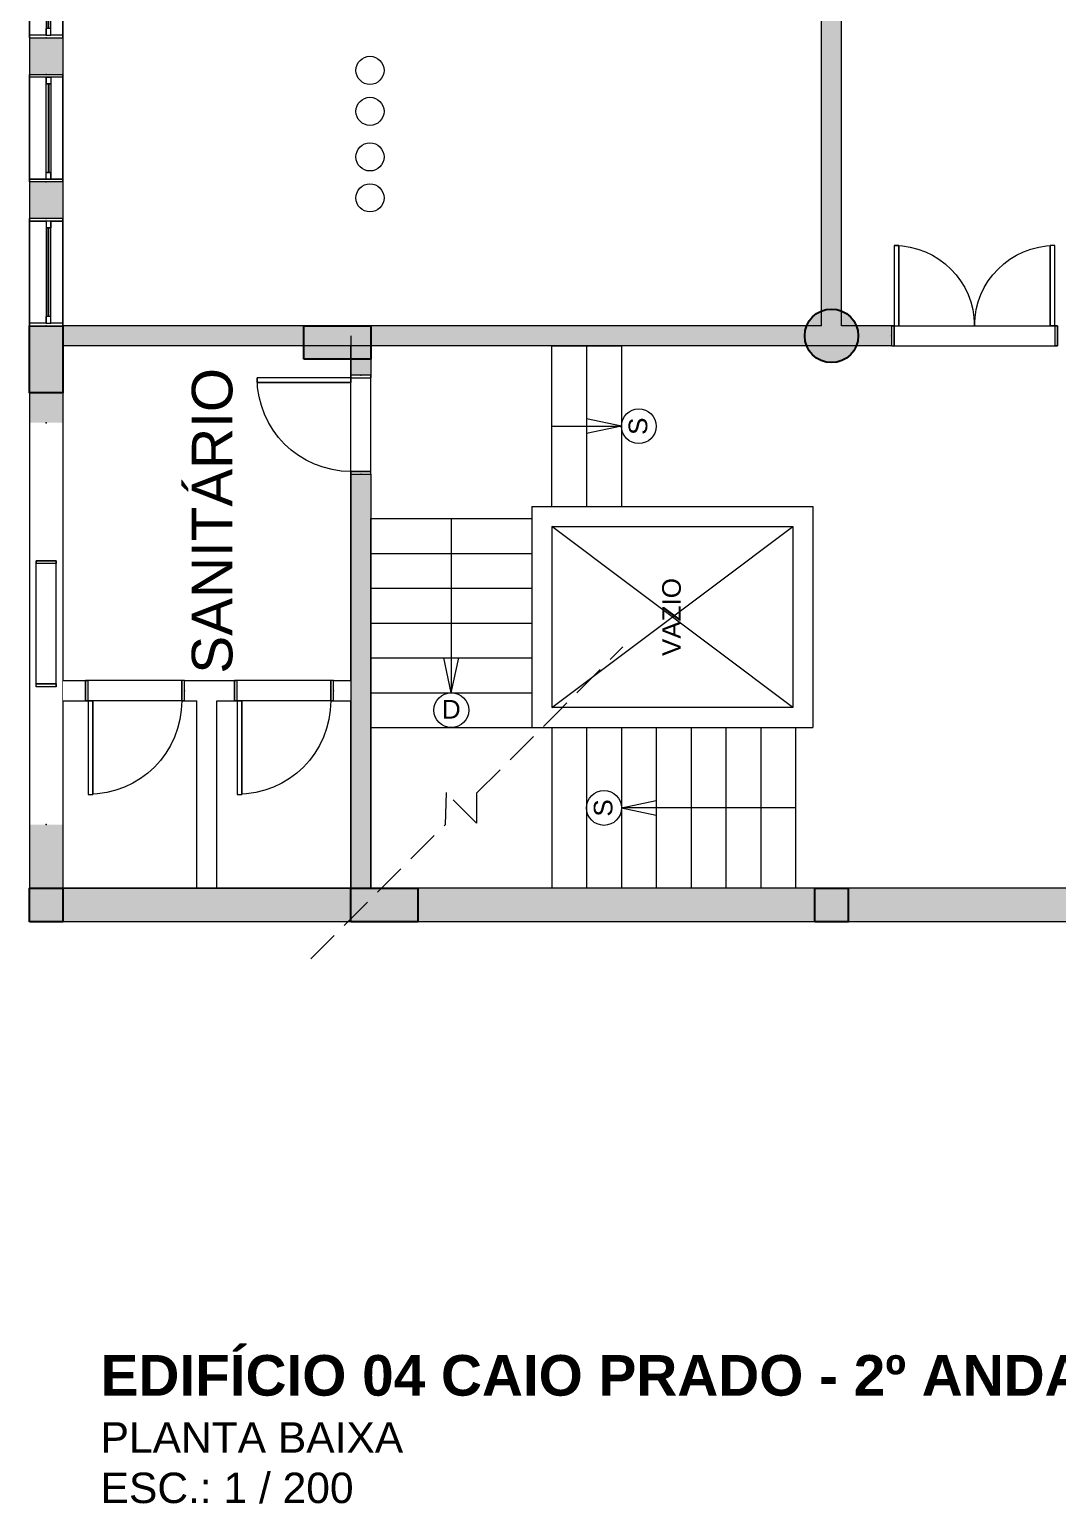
# Model space of a CAD drawing. Header units: metres. Extents: x 512 to 829, y -209 to 245.
# Drawn here: x 763.84 to 771.52, y -110.24 to -99.24 of the extents above; entities that cross this region are included whole.
import ezdxf

# ---------------------------------------------------------------- set-up
doc = ezdxf.new("R2010")
doc.units = ezdxf.units.M
doc.header["$LTSCALE"] = 0.508
doc.set_wipeout_variables(frame=1)
doc.header["$PDSIZE"] = -2
doc.linetypes.add('STYLE_02', pattern=[0.694425, 0.48607, -0.208355])
for name, color, linetype, lineweight in [('CONTORNO', 7, 'Continuous', 15), ('COVID-ADESIVO MESA A', 20, 'Continuous', 5), ('None', 7, 'Continuous', 5), ('NãoImprimir', 7, 'Continuous', 5), ('Peitoris', 2, 'Continuous', 5), ('Telhado-Princ', 7, 'Continuous', 5)]:
    doc.layers.add(name, color=color, linetype=linetype, lineweight=lineweight)
doc.styles.add('Arial', font='arial.ttf')
doc.styles.add('Arial (bold)', font='arialbd.ttf')

# ---------------------------------------------------------------- blocks, each defined once
blk = doc.blocks.new('Grupo-814')
at = {"layer": 'CONTORNO', "color": 7, "linetype": 'Continuous', "lineweight": 9}
for p, q in [((-0.45, -0.075), (-0.45, -0.075)), ((0.45, -0.075), (0.45, -0.075))]:
    blk.add_line(p, q, dxfattribs=at)
blk = doc.blocks.new('Grupo-817')
at = {"layer": 'CONTORNO', "color": 7, "linetype": 'Continuous', "lineweight": 9}
for p, q in [((0.47, 0.075), (-0.47, 0.075)), ((0.47, -0.075), (-0.47, -0.075))]:
    blk.add_line(p, q, dxfattribs=at)
blk = doc.blocks.new('Grupo-819')
at = {"layer": 'CONTORNO', "color": 7, "linetype": 'Continuous', "lineweight": 5}
for points in [[(-0.47, 0.075), (-0.45, 0.075), (-0.45, -0.075), (-0.47, -0.075)], [(0.45, 0.075), (0.47, 0.075), (0.47, -0.075), (0.45, -0.075)]]:
    blk.add_lwpolyline(points, close=True, dxfattribs=at)
blk = doc.blocks.new('Grupo-818')
at = {"layer": 'CONTORNO', "color": 7, "linetype": 'Continuous', "lineweight": 9}
for p, q in [((-0.47, 0.075), (-0.45, 0.075)), ((-0.47, 0.075), (-0.47, -0.075)), ((0.47, 0.075), (0.45, 0.075)), ((0.47, 0.075), (0.47, -0.075))]:
    blk.add_line(p, q, dxfattribs=at)
blk = doc.blocks.new('Grupo-820')
at = {"layer": 'CONTORNO', "color": 7, "linetype": 'Continuous', "lineweight": 5}
for p, q in [((-0.45, 0.075), (-0.45, -0.075)), ((0.45, 0.075), (0.45, -0.075)), ((-0.47, -0.075), (-0.45, -0.075)), ((0.47, -0.075), (0.45, -0.075))]:
    blk.add_line(p, q, dxfattribs=at)
at = {"layer": 'CONTORNO', "color": 7}
for name in ['Grupo-818', 'Grupo-819']:
    blk.add_blockref(name, (0, 0), dxfattribs=at)
blk = doc.blocks.new('Window (2D)-81')
at = {"color": 7, "linetype": 'Continuous', "lineweight": 5}
blk.add_wipeout([(-1.5, 0.125), (1.5, 0.125), (1.5, -0.125), (-1.5, -0.125)], dxfattribs=at).dxf.layer = 'None'
at = {"layer": 'None', "color": 7, "linetype": 'Continuous', "lineweight": 5}
for p, q in [((-1.5, 0.125), (1.5, 0.125)), ((-1.5, -0.125), (1.5, -0.125))]:
    blk.add_line(p, q, dxfattribs=at)
at = {"layer": 'NãoImprimir', "linetype": 'Continuous'}
for p in [(-1.5, 0), (1.5, 0)]:
    blk.add_point(p, dxfattribs=at)
at = {"layer": 'None', "color": 7}
blk.add_blockref('Grupo-814', (0, 0), dxfattribs=at)
at = {"layer": 'Peitoris'}
for name in ['Grupo-817', 'Grupo-819']:
    blk.add_blockref(name, (0, 0), dxfattribs=at)
at = {"layer": 'Telhado-Princ'}
blk.add_blockref('Grupo-820', (0, 0), dxfattribs=at)
blk = doc.blocks.new('Grupo-1916')
at = {"layer": 'None', "color": 7, "linetype": 'Continuous', "lineweight": 5}
for p, q in [((-0.37, 0.075), (-0.37, -0.075)), ((0.37, 0.075), (0.37, -0.075))]:
    blk.add_line(p, q, dxfattribs=at)
blk = doc.blocks.new('Grupo-1917')
at = {"color": 7, "linetype": 'Continuous', "lineweight": 5}
for points in [[(-0.37, 0.075), (-0.35, 0.075), (-0.35, -0.075), (-0.37, -0.075)], [(0.35, 0.075), (0.37, 0.075), (0.37, -0.075), (0.35, -0.075)]]:
    blk.add_wipeout(points, dxfattribs=at).dxf.layer = 'None'
at = {"layer": 'None', "color": 7, "linetype": 'Continuous', "lineweight": 5}
for points in [[(-0.37, 0.075), (-0.35, 0.075), (-0.35, -0.075), (-0.37, -0.075)], [(0.35, 0.075), (0.37, 0.075), (0.37, -0.075), (0.35, -0.075)]]:
    blk.add_lwpolyline(points, close=True, dxfattribs=at)
blk = doc.blocks.new('Grupo-1918')
at = {"layer": 'None', "color": 7}
blk.add_blockref('Grupo-1916', (0, 0), dxfattribs=at)
blk.add_blockref('Grupo-1917', (0, 0), dxfattribs=at)
at = {"layer": 'None', "color": 7, "linetype": 'Continuous', "lineweight": 5}
for p, q in [((-0.37, 0.075), (-0.35, 0.075)), ((-0.35, 0.075), (-0.35, -0.075)), ((0.37, 0.075), (0.35, 0.075)), ((0.35, 0.075), (0.35, -0.075)), ((-0.37, -0.075), (-0.35, -0.075)), ((0.37, -0.075), (0.35, -0.075))]:
    blk.add_line(p, q, dxfattribs=at)
blk = doc.blocks.new('Grupo-1919')
at = {"layer": 'None', "color": 7, "linetype": 'Continuous', "lineweight": 5}
blk.add_arc((-0.35, 0.075), 0.7, 0, 90, dxfattribs=at)
blk = doc.blocks.new('Grupo-1920')
at = {"color": 7, "linetype": 'Continuous', "lineweight": 5}
blk.add_wipeout([(-0.35, 0.075), (-0.35, 0.775), (-0.315, 0.775), (-0.315, 0.075)], dxfattribs=at).dxf.layer = 'None'
at = {"layer": 'None', "color": 7, "linetype": 'Continuous', "lineweight": 5}
blk.add_lwpolyline([(-0.35, 0.075), (-0.35, 0.775), (-0.315, 0.775), (-0.315, 0.075)], close=True, dxfattribs=at)
blk = doc.blocks.new('Grupo-1921')
at = {"layer": 'None', "color": 7}
blk.add_blockref('Grupo-1920', (0, 0), dxfattribs=at)
at = {"layer": 'None', "color": 7, "linetype": 'Continuous', "lineweight": 5}
for p, q in [((-0.35, 0.075), (-0.35, 0.775)), ((-0.35, 0.775), (-0.315, 0.775)), ((-0.315, 0.075), (-0.315, 0.775)), ((-0.35, 0.075), (-0.315, 0.075))]:
    blk.add_line(p, q, dxfattribs=at)
blk = doc.blocks.new('Grupo-1922')
at = {"layer": 'Peitoris', "color": 7}
blk.add_blockref('Grupo-1921', (0, 0), dxfattribs=at)
blk = doc.blocks.new('Grupo-1923')
at = {"layer": 'None', "color": 7, "linetype": 'Continuous', "lineweight": 5}
for p, q in [((0.37, 0.075), (-0.37, 0.075)), ((0.37, -0.075), (-0.37, -0.075))]:
    blk.add_line(p, q, dxfattribs=at)
blk = doc.blocks.new('Door (2D)-65')
at = {"layer": 'None', "color": 7}
blk.add_blockref('Grupo-1918', (0, 0), dxfattribs=at)
at = {"layer": 'NãoImprimir', "color": 7, "linetype": 'Continuous', "lineweight": 5}
for p in [(-0.37, 0), (0.37, 0)]:
    blk.add_point(p, dxfattribs=at)
at = {"layer": 'Peitoris', "color": 7}
blk.add_blockref('Grupo-1919', (0, 0), dxfattribs=at)
at = {"layer": 'None', "color": 7}
blk.add_blockref('Grupo-1922', (0, 0), dxfattribs=at)
at = {"layer": 'Telhado-Princ', "color": 7}
blk.add_blockref('Grupo-1923', (0, 0), dxfattribs=at)
blk = doc.blocks.new('Grupo-1924')
at = {"layer": 'None', "color": 7, "linetype": 'Continuous', "lineweight": 5}
for p, q in [((-0.37, 0.075), (-0.37, -0.075)), ((0.37, 0.075), (0.37, -0.075))]:
    blk.add_line(p, q, dxfattribs=at)
blk = doc.blocks.new('Grupo-1925')
at = {"color": 7, "linetype": 'Continuous', "lineweight": 5}
for points in [[(-0.37, 0.075), (-0.35, 0.075), (-0.35, -0.075), (-0.37, -0.075)], [(0.35, 0.075), (0.37, 0.075), (0.37, -0.075), (0.35, -0.075)]]:
    blk.add_wipeout(points, dxfattribs=at).dxf.layer = 'None'
at = {"layer": 'None', "color": 7, "linetype": 'Continuous', "lineweight": 5}
for points in [[(-0.37, 0.075), (-0.35, 0.075), (-0.35, -0.075), (-0.37, -0.075)], [(0.35, 0.075), (0.37, 0.075), (0.37, -0.075), (0.35, -0.075)]]:
    blk.add_lwpolyline(points, close=True, dxfattribs=at)
blk = doc.blocks.new('Grupo-1926')
at = {"layer": 'None', "color": 7}
blk.add_blockref('Grupo-1924', (0, 0), dxfattribs=at)
blk.add_blockref('Grupo-1925', (0, 0), dxfattribs=at)
at = {"layer": 'None', "color": 7, "linetype": 'Continuous', "lineweight": 5}
for p, q in [((-0.37, 0.075), (-0.35, 0.075)), ((-0.35, 0.075), (-0.35, -0.075)), ((0.37, 0.075), (0.35, 0.075)), ((0.35, 0.075), (0.35, -0.075)), ((-0.37, -0.075), (-0.35, -0.075)), ((0.37, -0.075), (0.35, -0.075))]:
    blk.add_line(p, q, dxfattribs=at)
blk = doc.blocks.new('Grupo-1927')
at = {"layer": 'None', "color": 7, "linetype": 'Continuous', "lineweight": 5}
blk.add_arc((-0.35, 0.075), 0.7, 0, 90, dxfattribs=at)
blk = doc.blocks.new('Grupo-1928')
at = {"color": 7, "linetype": 'Continuous', "lineweight": 5}
blk.add_wipeout([(-0.35, 0.075), (-0.35, 0.775), (-0.315, 0.775), (-0.315, 0.075)], dxfattribs=at).dxf.layer = 'None'
at = {"layer": 'None', "color": 7, "linetype": 'Continuous', "lineweight": 5}
blk.add_lwpolyline([(-0.35, 0.075), (-0.35, 0.775), (-0.315, 0.775), (-0.315, 0.075)], close=True, dxfattribs=at)
blk = doc.blocks.new('Grupo-1929')
at = {"layer": 'None', "color": 7}
blk.add_blockref('Grupo-1928', (0, 0), dxfattribs=at)
at = {"layer": 'None', "color": 7, "linetype": 'Continuous', "lineweight": 5}
for p, q in [((-0.35, 0.075), (-0.35, 0.775)), ((-0.35, 0.775), (-0.315, 0.775)), ((-0.315, 0.075), (-0.315, 0.775)), ((-0.35, 0.075), (-0.315, 0.075))]:
    blk.add_line(p, q, dxfattribs=at)
blk = doc.blocks.new('Grupo-1930')
at = {"layer": 'Peitoris', "color": 7}
blk.add_blockref('Grupo-1929', (0, 0), dxfattribs=at)
blk = doc.blocks.new('Grupo-1931')
at = {"layer": 'None', "color": 7, "linetype": 'Continuous', "lineweight": 5}
for p, q in [((0.37, 0.075), (-0.37, 0.075)), ((0.37, -0.075), (-0.37, -0.075))]:
    blk.add_line(p, q, dxfattribs=at)
blk = doc.blocks.new('Door (2D)-66')
at = {"layer": 'None', "color": 7}
blk.add_blockref('Grupo-1926', (0, 0), dxfattribs=at)
at = {"layer": 'NãoImprimir', "color": 7, "linetype": 'Continuous', "lineweight": 5}
for p in [(-0.37, 0), (0.37, 0)]:
    blk.add_point(p, dxfattribs=at)
at = {"layer": 'Peitoris', "color": 7}
blk.add_blockref('Grupo-1927', (0, 0), dxfattribs=at)
at = {"layer": 'None', "color": 7}
blk.add_blockref('Grupo-1930', (0, 0), dxfattribs=at)
at = {"layer": 'Telhado-Princ', "color": 7}
blk.add_blockref('Grupo-1931', (0, 0), dxfattribs=at)
blk = doc.blocks.new('Grupo-1940')
at = {"layer": 'None', "color": 7, "linetype": 'Continuous', "lineweight": 5}
for p, q in [((-0.62, 0.075), (-0.62, -0.075)), ((0.62, 0.075), (0.62, -0.075))]:
    blk.add_line(p, q, dxfattribs=at)
blk = doc.blocks.new('Grupo-1941')
at = {"color": 7, "linetype": 'Continuous', "lineweight": 5}
for points in [[(-0.62, 0.075), (-0.6, 0.075), (-0.6, -0.075), (-0.62, -0.075)], [(0.6, 0.075), (0.62, 0.075), (0.62, -0.075), (0.6, -0.075)]]:
    blk.add_wipeout(points, dxfattribs=at).dxf.layer = 'None'
at = {"layer": 'None', "color": 7, "linetype": 'Continuous', "lineweight": 5}
for points in [[(-0.62, 0.075), (-0.6, 0.075), (-0.6, -0.075), (-0.62, -0.075)], [(0.6, 0.075), (0.62, 0.075), (0.62, -0.075), (0.6, -0.075)]]:
    blk.add_lwpolyline(points, close=True, dxfattribs=at)
blk = doc.blocks.new('Grupo-1942')
at = {"layer": 'None', "color": 7}
blk.add_blockref('Grupo-1940', (0, 0), dxfattribs=at)
blk.add_blockref('Grupo-1941', (0, 0), dxfattribs=at)
at = {"layer": 'None', "color": 7, "linetype": 'Continuous', "lineweight": 5}
for p, q in [((-0.62, 0.075), (-0.6, 0.075)), ((-0.6, 0.075), (-0.6, -0.075)), ((0.62, 0.075), (0.6, 0.075)), ((0.6, 0.075), (0.6, -0.075)), ((-0.62, -0.075), (-0.6, -0.075)), ((0.62, -0.075), (0.6, -0.075))]:
    blk.add_line(p, q, dxfattribs=at)
blk = doc.blocks.new('Grupo-1943')
at = {"layer": 'None', "color": 7, "linetype": 'Continuous', "lineweight": 5}
blk.add_arc((-0.6, 0.075), 0.599, 0, 90, dxfattribs=at)
blk = doc.blocks.new('Grupo-1944')
at = {"color": 7, "linetype": 'Continuous', "lineweight": 5}
blk.add_wipeout([(-0.6, 0.075), (-0.6, 0.67375), (-0.565, 0.67375), (-0.565, 0.075)], dxfattribs=at).dxf.layer = 'None'
at = {"layer": 'None', "color": 7, "linetype": 'Continuous', "lineweight": 5}
blk.add_lwpolyline([(-0.6, 0.075), (-0.6, 0.67375), (-0.565, 0.67375), (-0.565, 0.075)], close=True, dxfattribs=at)
blk = doc.blocks.new('Grupo-1945')
at = {"layer": 'None', "color": 7}
blk.add_blockref('Grupo-1944', (0, 0), dxfattribs=at)
at = {"layer": 'None', "color": 7, "linetype": 'Continuous', "lineweight": 5}
for p, q in [((-0.6, 0.075), (-0.6, 0.67375)), ((-0.6, 0.67375), (-0.565, 0.67375)), ((-0.565, 0.075), (-0.565, 0.67375)), ((-0.6, 0.075), (-0.565, 0.075))]:
    blk.add_line(p, q, dxfattribs=at)
blk = doc.blocks.new('Grupo-1946')
at = {"layer": 'Peitoris', "color": 7}
blk.add_blockref('Grupo-1945', (0, 0), dxfattribs=at)
blk = doc.blocks.new('Grupo-1947')
at = {"layer": 'None', "color": 7, "linetype": 'Continuous', "lineweight": 5}
blk.add_arc((0.6, 0.075), 0.599, 90, 180, dxfattribs=at)
blk = doc.blocks.new('Grupo-1948')
at = {"color": 7, "linetype": 'Continuous', "lineweight": 5}
blk.add_wipeout([(0.6, 0.67375), (0.6, 0.075), (0.565, 0.075), (0.565, 0.67375)], dxfattribs=at).dxf.layer = 'None'
at = {"layer": 'None', "color": 7, "linetype": 'Continuous', "lineweight": 5}
blk.add_lwpolyline([(0.6, 0.67375), (0.6, 0.075), (0.565, 0.075), (0.565, 0.67375)], close=True, dxfattribs=at)
blk = doc.blocks.new('Grupo-1949')
at = {"layer": 'None', "color": 7}
blk.add_blockref('Grupo-1948', (0, 0), dxfattribs=at)
at = {"layer": 'None', "color": 7, "linetype": 'Continuous', "lineweight": 5}
for p, q in [((0.565, 0.67375), (0.565, 0.075)), ((0.6, 0.67375), (0.565, 0.67375)), ((0.6, 0.67375), (0.6, 0.075)), ((0.6, 0.075), (0.565, 0.075))]:
    blk.add_line(p, q, dxfattribs=at)
blk = doc.blocks.new('Grupo-1950')
at = {"layer": 'Peitoris', "color": 7}
blk.add_blockref('Grupo-1949', (0, 0), dxfattribs=at)
blk = doc.blocks.new('Grupo-1951')
at = {"layer": 'None', "color": 7, "linetype": 'Continuous', "lineweight": 5}
for p, q in [((0.62, 0.075), (-0.62, 0.075)), ((0.62, -0.075), (-0.62, -0.075))]:
    blk.add_line(p, q, dxfattribs=at)
blk = doc.blocks.new('Door (2D)-67')
at = {"layer": 'None', "color": 7}
blk.add_blockref('Grupo-1942', (0, 0), dxfattribs=at)
at = {"layer": 'NãoImprimir', "color": 7, "linetype": 'Continuous', "lineweight": 5}
for p in [(-0.62, 0), (0.62, 0)]:
    blk.add_point(p, dxfattribs=at)
at = {"layer": 'Peitoris', "color": 7}
for name in ['Grupo-1943', 'Grupo-1947']:
    blk.add_blockref(name, (0, 0), dxfattribs=at)
at = {"layer": 'None', "color": 7}
for name in ['Grupo-1946', 'Grupo-1950']:
    blk.add_blockref(name, (0, 0), dxfattribs=at)
at = {"color": 7, "linetype": 'Continuous', "lineweight": 5}
blk.add_wipeout([(-0.02625, 0.0375), (-0.02625, 0.04), (-0.00125, 0.04), (-0.00125, 0.075), (0.00125, 0.075), (0.00125, 0.04), (0.02625, 0.04), (0.02625, 0.0375)], dxfattribs=at).dxf.layer = 'None'
at = {"layer": 'Telhado-Princ', "color": 7}
blk.add_blockref('Grupo-1951', (0, 0), dxfattribs=at)
blk = doc.blocks.new('Grupo-2200')
at = {"layer": 'None', "color": 7, "linetype": 'Continuous', "lineweight": 5}
for p, q in [((-0.37, 0.075), (-0.37, -0.075)), ((0.37, 0.075), (0.37, -0.075))]:
    blk.add_line(p, q, dxfattribs=at)
blk = doc.blocks.new('Grupo-2201')
at = {"color": 7, "linetype": 'Continuous', "lineweight": 5}
for points in [[(-0.37, 0.075), (-0.35, 0.075), (-0.35, -0.075), (-0.37, -0.075)], [(0.35, 0.075), (0.37, 0.075), (0.37, -0.075), (0.35, -0.075)]]:
    blk.add_wipeout(points, dxfattribs=at).dxf.layer = 'None'
at = {"layer": 'None', "color": 7, "linetype": 'Continuous', "lineweight": 5}
for points in [[(-0.37, 0.075), (-0.35, 0.075), (-0.35, -0.075), (-0.37, -0.075)], [(0.35, 0.075), (0.37, 0.075), (0.37, -0.075), (0.35, -0.075)]]:
    blk.add_lwpolyline(points, close=True, dxfattribs=at)
blk = doc.blocks.new('Grupo-2202')
at = {"layer": 'None', "color": 7}
blk.add_blockref('Grupo-2200', (0, 0), dxfattribs=at)
blk.add_blockref('Grupo-2201', (0, 0), dxfattribs=at)
at = {"layer": 'None', "color": 7, "linetype": 'Continuous', "lineweight": 5}
for p, q in [((-0.37, 0.075), (-0.35, 0.075)), ((-0.35, 0.075), (-0.35, -0.075)), ((0.37, 0.075), (0.35, 0.075)), ((0.35, 0.075), (0.35, -0.075)), ((-0.37, -0.075), (-0.35, -0.075)), ((0.37, -0.075), (0.35, -0.075))]:
    blk.add_line(p, q, dxfattribs=at)
blk = doc.blocks.new('Grupo-2203')
at = {"layer": 'None', "color": 7, "linetype": 'Continuous', "lineweight": 5}
blk.add_arc((-0.35, 0.075), 0.7, 0, 90, dxfattribs=at)
blk = doc.blocks.new('Grupo-2204')
at = {"color": 7, "linetype": 'Continuous', "lineweight": 5}
blk.add_wipeout([(-0.35, 0.075), (-0.35, 0.775), (-0.315, 0.775), (-0.315, 0.075)], dxfattribs=at).dxf.layer = 'None'
at = {"layer": 'None', "color": 7, "linetype": 'Continuous', "lineweight": 5}
blk.add_lwpolyline([(-0.35, 0.075), (-0.35, 0.775), (-0.315, 0.775), (-0.315, 0.075)], close=True, dxfattribs=at)
blk = doc.blocks.new('Grupo-2205')
at = {"layer": 'None', "color": 7}
blk.add_blockref('Grupo-2204', (0, 0), dxfattribs=at)
at = {"layer": 'None', "color": 7, "linetype": 'Continuous', "lineweight": 5}
for p, q in [((-0.35, 0.075), (-0.35, 0.775)), ((-0.35, 0.775), (-0.315, 0.775)), ((-0.315, 0.075), (-0.315, 0.775)), ((-0.35, 0.075), (-0.315, 0.075))]:
    blk.add_line(p, q, dxfattribs=at)
blk = doc.blocks.new('Grupo-2206')
at = {"layer": 'Peitoris', "color": 7}
blk.add_blockref('Grupo-2205', (0, 0), dxfattribs=at)
blk = doc.blocks.new('Grupo-2207')
at = {"layer": 'None', "color": 7, "linetype": 'Continuous', "lineweight": 5}
for p, q in [((0.37, 0.075), (-0.37, 0.075)), ((0.37, -0.075), (-0.37, -0.075))]:
    blk.add_line(p, q, dxfattribs=at)
blk = doc.blocks.new('Door (2D)-68')
at = {"layer": 'None', "color": 7}
blk.add_blockref('Grupo-2202', (0, 0), dxfattribs=at)
at = {"layer": 'NãoImprimir', "color": 7, "linetype": 'Continuous', "lineweight": 5}
for p in [(-0.37, 0), (0.37, 0)]:
    blk.add_point(p, dxfattribs=at)
at = {"layer": 'Peitoris', "color": 7}
blk.add_blockref('Grupo-2203', (0, 0), dxfattribs=at)
at = {"layer": 'None', "color": 7}
blk.add_blockref('Grupo-2206', (0, 0), dxfattribs=at)
at = {"layer": 'Telhado-Princ', "color": 7}
blk.add_blockref('Grupo-2207', (0, 0), dxfattribs=at)
blk = doc.blocks.new('Grupo-2208')
at = {"layer": 'None', "color": 7, "linetype": 'Continuous', "lineweight": 5}
for p, q in [((51.486, -6.028), (51.746, -5.972)), ((52.786, -6.028), (51.486, -6.028)), ((51.486, -6.028), (51.746, -6.083))]:
    blk.add_line(p, q, dxfattribs=at)
blk.add_circle((51.356, -6.028), 0.13, dxfattribs=at)
at = {"layer": 'CONTORNO', "color": 7, "insert": (51.28, -6.028), "char_height": 0.139, "attachment_point": 2, "rotation": 90, "line_spacing_factor": 0.96736, "style": 'Arial'}
blk.add_mtext('S', dxfattribs=at)
blk = doc.blocks.new('Grupo-2209')
at = {"layer": 'None', "color": 7, "linetype": 'STYLE_02', "lineweight": 5}
for p, q in [((50.405, -5.918), (51.497, -4.826)), ((50.178, -5.914), (50.169, -6.153)), ((50.405, -6.141), (50.178, -5.914)), ((50.405, -5.918), (50.405, -6.141)), ((49.166, -7.156), (50.169, -6.153))]:
    blk.add_line(p, q, dxfattribs=at)
blk = doc.blocks.new('Grupo-2210')
at = {"layer": 'None', "color": 7, "linetype": 'Continuous', "lineweight": 5}
for p, q in [((50.216, -3.868), (50.216, -5.168)), ((50.216, -5.168), (50.16, -4.908)), ((50.216, -5.168), (50.272, -4.908))]:
    blk.add_line(p, q, dxfattribs=at)
blk.add_circle((50.216, -5.298), 0.13, dxfattribs=at)
at = {"layer": 'CONTORNO', "color": 7, "insert": (50.216, -5.222), "char_height": 0.139, "attachment_point": 2, "line_spacing_factor": 0.96736, "style": 'Arial'}
blk.add_mtext('D', dxfattribs=at)
blk = doc.blocks.new('Grupo-2211')
at = {"layer": 'None', "color": 7, "linetype": 'Continuous', "lineweight": 5}
for p, q in [((50.966, -3.178), (51.486, -3.178)), ((51.486, -3.178), (51.226, -3.122)), ((51.486, -3.178), (51.226, -3.233))]:
    blk.add_line(p, q, dxfattribs=at)
blk.add_circle((51.616, -3.178), 0.13, dxfattribs=at)
at = {"layer": 'CONTORNO', "color": 7, "insert": (51.54, -3.178), "char_height": 0.139, "attachment_point": 2, "rotation": 90, "line_spacing_factor": 0.96736, "style": 'Arial'}
blk.add_mtext('S', dxfattribs=at)
blk = doc.blocks.new('Grupo-2260')
at = {"layer": 'None', "linetype": 'Continuous', "lineweight": 0}
h = blk.add_hatch(color=255, dxfattribs=at)
edge = h.paths.add_edge_path()
edge.add_arc((53.055, -2.503), 0.2, 0, 360, ccw=False)
for points in [[(47.066, -2.428), (47.316, -2.428), (47.316, -2.928), (47.066, -2.928)], [(49.116, -2.678), (49.116, -2.428), (49.616, -2.428), (49.616, -2.678)], [(47.066, -6.878), (47.066, -6.628), (47.316, -6.628), (47.316, -6.878)], [(49.466, -6.878), (49.466, -6.628), (49.966, -6.628), (49.966, -6.878)], [(52.93, -6.878), (52.93, -6.628), (53.18, -6.628), (53.18, -6.878)]]:
    blk.add_hatch(color=255, dxfattribs=at).paths.add_polyline_path(points)
at = {"layer": 'None', "color": 7, "linetype": 'Continuous', "lineweight": 25}
for points in [[(47.066, -2.428), (47.316, -2.428), (47.316, -2.928), (47.066, -2.928)], [(49.116, -2.678), (49.116, -2.428), (49.616, -2.428), (49.616, -2.678)], [(47.066, -6.878), (47.066, -6.628), (47.316, -6.628), (47.316, -6.878)], [(49.466, -6.878), (49.466, -6.628), (49.966, -6.628), (49.966, -6.878)], [(52.93, -6.878), (52.93, -6.628), (53.18, -6.628), (53.18, -6.878)]]:
    blk.add_lwpolyline(points, close=True, dxfattribs=at)
blk.add_circle((53.055, -2.503), 0.2, dxfattribs=at)
blk = doc.blocks.new('Grupo-2080')
at = {"color": 7, "linetype": 'Continuous', "lineweight": 5}
for points in [[(-0.4, 0.125), (-0.38095, 0.125), (-0.38095, -0.125), (-0.4, -0.125)], [(0.38095, 0.125), (0.4, 0.125), (0.4, -0.125), (0.38095, -0.125)]]:
    blk.add_wipeout(points, dxfattribs=at).dxf.layer = 'None'
at = {"layer": 'None', "color": 7, "linetype": 'Continuous', "lineweight": 5}
for points in [[(-0.4, 0.125), (-0.38095, 0.125), (-0.38095, -0.125), (-0.4, -0.125)], [(0.38095, 0.125), (0.4, 0.125), (0.4, -0.125), (0.38095, -0.125)]]:
    blk.add_lwpolyline(points, close=True, dxfattribs=at)
blk = doc.blocks.new('Grupo-2081')
at = {"layer": 'None', "color": 7}
blk.add_blockref('Grupo-2080', (0, 0), dxfattribs=at)
at = {"layer": 'None', "color": 7, "linetype": 'Continuous', "lineweight": 5}
for p, q in [((-0.4, 0.125), (-0.38095, 0.125)), ((-0.38095, 0.125), (-0.38095, -0.125)), ((0.4, 0.125), (0.38095, 0.125)), ((0.38095, 0.125), (0.38095, -0.125)), ((-0.4, -0.125), (-0.38095, -0.125)), ((0.4, -0.125), (0.38095, -0.125))]:
    blk.add_line(p, q, dxfattribs=at)
blk = doc.blocks.new('Grupo-2082')
at = {"layer": 'None', "color": 7, "linetype": 'Continuous', "lineweight": 5}
for p, q in [((-0.38095, 0.034925), (-0.38095, 0)), ((0.38095, 0.034925), (0.38095, 0))]:
    blk.add_line(p, q, dxfattribs=at)
blk = doc.blocks.new('Grupo-2083')
at = {"color": 7, "linetype": 'Continuous', "lineweight": 5}
for points in [[(-0.38095, 0.034925), (-0.33015, 0.034925), (-0.33015, 0), (-0.38095, 0)], [(0.33015, 0.034925), (0.38095, 0.034925), (0.38095, 0), (0.33015, 0)]]:
    blk.add_wipeout(points, dxfattribs=at).dxf.layer = 'None'
at = {"layer": 'None', "color": 7, "linetype": 'Continuous', "lineweight": 5}
for points in [[(-0.38095, 0.034925), (-0.33015, 0.034925), (-0.33015, 0), (-0.38095, 0)], [(0.33015, 0.034925), (0.38095, 0.034925), (0.38095, 0), (0.33015, 0)]]:
    blk.add_lwpolyline(points, close=True, dxfattribs=at)
blk = doc.blocks.new('Grupo-2084')
at = {"layer": 'None', "color": 7}
blk.add_blockref('Grupo-2082', (0, 0), dxfattribs=at)
at = {"color": 7, "linetype": 'Continuous', "lineweight": 5}
blk.add_wipeout([(-0.33015, 0.034925), (0.33015, 0.034925), (0.33015, 0), (-0.33015, 0)], dxfattribs=at).dxf.layer = 'None'
at = {"layer": 'None', "color": 7, "linetype": 'Continuous', "lineweight": 5}
blk.add_lwpolyline([(-0.33015, 0.034925), (0.33015, 0.034925), (0.33015, 0), (-0.33015, 0)], close=True, dxfattribs=at)
at = {"layer": 'None', "color": 7}
blk.add_blockref('Grupo-2083', (0, 0), dxfattribs=at)
at = {"layer": 'None', "color": 7, "linetype": 'Continuous', "lineweight": 5}
for p, q in [((-0.38095, 0.034925), (-0.33015, 0.034925)), ((-0.38095, 0), (-0.33015, 0)), ((-0.33015, 0.034925), (-0.33015, 0)), ((0.38095, 0.034925), (0.33015, 0.034925)), ((0.33015, 0.034925), (0.33015, 0)), ((0.38095, 0), (0.33015, 0))]:
    blk.add_line(p, q, dxfattribs=at)
blk = doc.blocks.new('Grupo-2085')
at = {"color": 7, "linetype": 'Continuous', "lineweight": 9}
blk.add_wipeout([(-0.33, 0.018), (0.33, 0.018), (0.33, 0.017), (-0.33, 0.017)], dxfattribs=at).dxf.layer = 'None'
blk = doc.blocks.new('Grupo-2086')
at = {"layer": 'None', "color": 7}
blk.add_blockref('Grupo-2085', (0, 0), dxfattribs=at)
at = {"layer": 'None', "color": 7, "linetype": 'Continuous', "lineweight": 25}
for p, q in [((-0.33, 0.018), (0.33, 0.018)), ((-0.33, 0.017), (0.33, 0.017))]:
    blk.add_line(p, q, dxfattribs=at)
blk = doc.blocks.new('Grupo-2087')
at = {"layer": 'None', "color": 7, "linetype": 'Continuous', "lineweight": 20}
for p, q in [((0.4, 0.125), (-0.4, 0.125)), ((0.4, -0.125), (-0.4, -0.125))]:
    blk.add_line(p, q, dxfattribs=at)
blk = doc.blocks.new('Window (2D)-189')
at = {"color": 7, "linetype": 'Continuous', "lineweight": 5}
blk.add_wipeout([(-0.4, 0.125), (0.4, 0.125), (0.4, -0.125), (-0.4, -0.125)], dxfattribs=at).dxf.layer = 'None'
at = {"layer": 'None', "color": 7}
blk.add_blockref('Grupo-2081', (0, 0), dxfattribs=at)
at = {"layer": 'None', "color": 7, "linetype": 'Continuous', "lineweight": 5}
for p, q in [((-0.4, 0.125), (0.4, 0.125)), ((-0.4, -0.125), (0.4, -0.125))]:
    blk.add_line(p, q, dxfattribs=at)
at = {"layer": 'NãoImprimir', "linetype": 'Continuous'}
for p in [(-0.4, 0), (0.4, 0)]:
    blk.add_point(p, dxfattribs=at)
at = {"layer": 'Peitoris'}
blk.add_blockref('Grupo-2084', (0, 0), dxfattribs=at)
blk.add_blockref('Grupo-2086', (0, 0), dxfattribs=at)
at = {"layer": 'Telhado-Princ'}
blk.add_blockref('Grupo-2087', (0, 0), dxfattribs=at)
blk = doc.blocks.new('Grupo-2088')
at = {"color": 7, "linetype": 'Continuous', "lineweight": 5}
for points in [[(-0.4, 0.125), (-0.38095, 0.125), (-0.38095, -0.125), (-0.4, -0.125)], [(0.38095, 0.125), (0.4, 0.125), (0.4, -0.125), (0.38095, -0.125)]]:
    blk.add_wipeout(points, dxfattribs=at).dxf.layer = 'None'
at = {"layer": 'None', "color": 7, "linetype": 'Continuous', "lineweight": 5}
for points in [[(-0.4, 0.125), (-0.38095, 0.125), (-0.38095, -0.125), (-0.4, -0.125)], [(0.38095, 0.125), (0.4, 0.125), (0.4, -0.125), (0.38095, -0.125)]]:
    blk.add_lwpolyline(points, close=True, dxfattribs=at)
blk = doc.blocks.new('Grupo-2089')
at = {"layer": 'None', "color": 7}
blk.add_blockref('Grupo-2088', (0, 0), dxfattribs=at)
at = {"layer": 'None', "color": 7, "linetype": 'Continuous', "lineweight": 5}
for p, q in [((-0.4, 0.125), (-0.38095, 0.125)), ((-0.38095, 0.125), (-0.38095, -0.125)), ((0.4, 0.125), (0.38095, 0.125)), ((0.38095, 0.125), (0.38095, -0.125)), ((-0.4, -0.125), (-0.38095, -0.125)), ((0.4, -0.125), (0.38095, -0.125))]:
    blk.add_line(p, q, dxfattribs=at)
blk = doc.blocks.new('Grupo-2090')
at = {"layer": 'None', "color": 7, "linetype": 'Continuous', "lineweight": 5}
for p, q in [((-0.38095, 0.034925), (-0.38095, 0)), ((0.38095, 0.034925), (0.38095, 0))]:
    blk.add_line(p, q, dxfattribs=at)
blk = doc.blocks.new('Grupo-2091')
at = {"color": 7, "linetype": 'Continuous', "lineweight": 5}
for points in [[(-0.38095, 0.034925), (-0.33015, 0.034925), (-0.33015, 0), (-0.38095, 0)], [(0.33015, 0.034925), (0.38095, 0.034925), (0.38095, 0), (0.33015, 0)]]:
    blk.add_wipeout(points, dxfattribs=at).dxf.layer = 'None'
at = {"layer": 'None', "color": 7, "linetype": 'Continuous', "lineweight": 5}
for points in [[(-0.38095, 0.034925), (-0.33015, 0.034925), (-0.33015, 0), (-0.38095, 0)], [(0.33015, 0.034925), (0.38095, 0.034925), (0.38095, 0), (0.33015, 0)]]:
    blk.add_lwpolyline(points, close=True, dxfattribs=at)
blk = doc.blocks.new('Grupo-2092')
at = {"layer": 'None', "color": 7}
blk.add_blockref('Grupo-2090', (0, 0), dxfattribs=at)
at = {"color": 7, "linetype": 'Continuous', "lineweight": 5}
blk.add_wipeout([(-0.33015, 0.034925), (0.33015, 0.034925), (0.33015, 0), (-0.33015, 0)], dxfattribs=at).dxf.layer = 'None'
at = {"layer": 'None', "color": 7, "linetype": 'Continuous', "lineweight": 5}
blk.add_lwpolyline([(-0.33015, 0.034925), (0.33015, 0.034925), (0.33015, 0), (-0.33015, 0)], close=True, dxfattribs=at)
at = {"layer": 'None', "color": 7}
blk.add_blockref('Grupo-2091', (0, 0), dxfattribs=at)
at = {"layer": 'None', "color": 7, "linetype": 'Continuous', "lineweight": 5}
for p, q in [((-0.38095, 0.034925), (-0.33015, 0.034925)), ((-0.38095, 0), (-0.33015, 0)), ((-0.33015, 0.034925), (-0.33015, 0)), ((0.38095, 0.034925), (0.33015, 0.034925)), ((0.33015, 0.034925), (0.33015, 0)), ((0.38095, 0), (0.33015, 0))]:
    blk.add_line(p, q, dxfattribs=at)
blk = doc.blocks.new('Grupo-2093')
at = {"color": 7, "linetype": 'Continuous', "lineweight": 9}
blk.add_wipeout([(-0.33, 0.018), (0.33, 0.018), (0.33, 0.017), (-0.33, 0.017)], dxfattribs=at).dxf.layer = 'None'
blk = doc.blocks.new('Grupo-2094')
at = {"layer": 'None', "color": 7}
blk.add_blockref('Grupo-2093', (0, 0), dxfattribs=at)
at = {"layer": 'None', "color": 7, "linetype": 'Continuous', "lineweight": 25}
for p, q in [((-0.33, 0.018), (0.33, 0.018)), ((-0.33, 0.017), (0.33, 0.017))]:
    blk.add_line(p, q, dxfattribs=at)
blk = doc.blocks.new('Grupo-2095')
at = {"layer": 'None', "color": 7, "linetype": 'Continuous', "lineweight": 20}
for p, q in [((0.4, 0.125), (-0.4, 0.125)), ((0.4, -0.125), (-0.4, -0.125))]:
    blk.add_line(p, q, dxfattribs=at)
blk = doc.blocks.new('Window (2D)-190')
at = {"color": 7, "linetype": 'Continuous', "lineweight": 5}
blk.add_wipeout([(-0.4, 0.125), (0.4, 0.125), (0.4, -0.125), (-0.4, -0.125)], dxfattribs=at).dxf.layer = 'None'
at = {"layer": 'None', "color": 7}
blk.add_blockref('Grupo-2089', (0, 0), dxfattribs=at)
at = {"layer": 'None', "color": 7, "linetype": 'Continuous', "lineweight": 5}
for p, q in [((-0.4, 0.125), (0.4, 0.125)), ((-0.4, -0.125), (0.4, -0.125))]:
    blk.add_line(p, q, dxfattribs=at)
at = {"layer": 'NãoImprimir', "linetype": 'Continuous'}
for p in [(-0.4, 0), (0.4, 0)]:
    blk.add_point(p, dxfattribs=at)
at = {"layer": 'Peitoris'}
blk.add_blockref('Grupo-2092', (0, 0), dxfattribs=at)
blk.add_blockref('Grupo-2094', (0, 0), dxfattribs=at)
at = {"layer": 'Telhado-Princ'}
blk.add_blockref('Grupo-2095', (0, 0), dxfattribs=at)
blk = doc.blocks.new('Grupo-2096')
at = {"color": 7, "linetype": 'Continuous', "lineweight": 5}
for points in [[(-0.4, 0.125), (-0.38095, 0.125), (-0.38095, -0.125), (-0.4, -0.125)], [(0.38095, 0.125), (0.4, 0.125), (0.4, -0.125), (0.38095, -0.125)]]:
    blk.add_wipeout(points, dxfattribs=at).dxf.layer = 'None'
at = {"layer": 'None', "color": 7, "linetype": 'Continuous', "lineweight": 5}
for points in [[(-0.4, 0.125), (-0.38095, 0.125), (-0.38095, -0.125), (-0.4, -0.125)], [(0.38095, 0.125), (0.4, 0.125), (0.4, -0.125), (0.38095, -0.125)]]:
    blk.add_lwpolyline(points, close=True, dxfattribs=at)
blk = doc.blocks.new('Grupo-2097')
at = {"layer": 'None', "color": 7}
blk.add_blockref('Grupo-2096', (0, 0), dxfattribs=at)
at = {"layer": 'None', "color": 7, "linetype": 'Continuous', "lineweight": 5}
for p, q in [((-0.4, 0.125), (-0.38095, 0.125)), ((-0.38095, 0.125), (-0.38095, -0.125)), ((0.4, 0.125), (0.38095, 0.125)), ((0.38095, 0.125), (0.38095, -0.125)), ((-0.4, -0.125), (-0.38095, -0.125)), ((0.4, -0.125), (0.38095, -0.125))]:
    blk.add_line(p, q, dxfattribs=at)
blk = doc.blocks.new('Grupo-2098')
at = {"layer": 'None', "color": 7, "linetype": 'Continuous', "lineweight": 5}
for p, q in [((-0.38095, 0.034925), (-0.38095, 0)), ((0.38095, 0.034925), (0.38095, 0))]:
    blk.add_line(p, q, dxfattribs=at)
blk = doc.blocks.new('Grupo-2099')
at = {"color": 7, "linetype": 'Continuous', "lineweight": 5}
for points in [[(-0.38095, 0.034925), (-0.33015, 0.034925), (-0.33015, 0), (-0.38095, 0)], [(0.33015, 0.034925), (0.38095, 0.034925), (0.38095, 0), (0.33015, 0)]]:
    blk.add_wipeout(points, dxfattribs=at).dxf.layer = 'None'
at = {"layer": 'None', "color": 7, "linetype": 'Continuous', "lineweight": 5}
for points in [[(-0.38095, 0.034925), (-0.33015, 0.034925), (-0.33015, 0), (-0.38095, 0)], [(0.33015, 0.034925), (0.38095, 0.034925), (0.38095, 0), (0.33015, 0)]]:
    blk.add_lwpolyline(points, close=True, dxfattribs=at)
blk = doc.blocks.new('Grupo-2100')
at = {"layer": 'None', "color": 7}
blk.add_blockref('Grupo-2098', (0, 0), dxfattribs=at)
at = {"color": 7, "linetype": 'Continuous', "lineweight": 5}
blk.add_wipeout([(-0.33015, 0.034925), (0.33015, 0.034925), (0.33015, 0), (-0.33015, 0)], dxfattribs=at).dxf.layer = 'None'
at = {"layer": 'None', "color": 7, "linetype": 'Continuous', "lineweight": 5}
blk.add_lwpolyline([(-0.33015, 0.034925), (0.33015, 0.034925), (0.33015, 0), (-0.33015, 0)], close=True, dxfattribs=at)
at = {"layer": 'None', "color": 7}
blk.add_blockref('Grupo-2099', (0, 0), dxfattribs=at)
at = {"layer": 'None', "color": 7, "linetype": 'Continuous', "lineweight": 5}
for p, q in [((-0.38095, 0.034925), (-0.33015, 0.034925)), ((-0.38095, 0), (-0.33015, 0)), ((-0.33015, 0.034925), (-0.33015, 0)), ((0.38095, 0.034925), (0.33015, 0.034925)), ((0.33015, 0.034925), (0.33015, 0)), ((0.38095, 0), (0.33015, 0))]:
    blk.add_line(p, q, dxfattribs=at)
blk = doc.blocks.new('Grupo-2101')
at = {"color": 7, "linetype": 'Continuous', "lineweight": 9}
blk.add_wipeout([(-0.33, 0.018), (0.33, 0.018), (0.33, 0.017), (-0.33, 0.017)], dxfattribs=at).dxf.layer = 'None'
blk = doc.blocks.new('Grupo-2102')
at = {"layer": 'None', "color": 7}
blk.add_blockref('Grupo-2101', (0, 0), dxfattribs=at)
at = {"layer": 'None', "color": 7, "linetype": 'Continuous', "lineweight": 25}
for p, q in [((-0.33, 0.018), (0.33, 0.018)), ((-0.33, 0.017), (0.33, 0.017))]:
    blk.add_line(p, q, dxfattribs=at)
blk = doc.blocks.new('Grupo-2103')
at = {"layer": 'None', "color": 7, "linetype": 'Continuous', "lineweight": 20}
for p, q in [((0.4, 0.125), (-0.4, 0.125)), ((0.4, -0.125), (-0.4, -0.125))]:
    blk.add_line(p, q, dxfattribs=at)
blk = doc.blocks.new('Window (2D)-191')
at = {"color": 7, "linetype": 'Continuous', "lineweight": 5}
blk.add_wipeout([(-0.4, 0.125), (0.4, 0.125), (0.4, -0.125), (-0.4, -0.125)], dxfattribs=at).dxf.layer = 'None'
at = {"layer": 'None', "color": 7}
blk.add_blockref('Grupo-2097', (0, 0), dxfattribs=at)
at = {"layer": 'None', "color": 7, "linetype": 'Continuous', "lineweight": 5}
for p, q in [((-0.4, 0.125), (0.4, 0.125)), ((-0.4, -0.125), (0.4, -0.125))]:
    blk.add_line(p, q, dxfattribs=at)
at = {"layer": 'NãoImprimir', "linetype": 'Continuous'}
for p in [(-0.4, 0), (0.4, 0)]:
    blk.add_point(p, dxfattribs=at)
at = {"layer": 'Peitoris'}
blk.add_blockref('Grupo-2100', (0, 0), dxfattribs=at)
blk.add_blockref('Grupo-2102', (0, 0), dxfattribs=at)
at = {"layer": 'Telhado-Princ'}
blk.add_blockref('Grupo-2103', (0, 0), dxfattribs=at)

msp = doc.modelspace()

# ---------------------------------------------------------------- linework, layer by layer
at = {"layer": 'COVID-ADESIVO MESA A'}
for centre in [(766.3854, -99.5426), (766.3854, -99.8486), (766.3854, -100.1886), (766.3854, -100.4946)]:
    msp.add_circle(centre, 0.105, dxfattribs=at)
at = {"layer": 'None', "color": 7, "linetype": 'Continuous', "lineweight": 18}
for p, q in [((769.7571, -101.4492), (769.7571, -96.1492)), ((769.9071, -101.4492), (769.9071, -96.1492)), ((763.8431, -99.2992), (763.8431, -99.5742)), ((764.0931, -99.2992), (764.0931, -99.5742)), ((763.8431, -100.3742), (763.8431, -100.6492)), ((764.0931, -100.3742), (764.0931, -100.6492)), ((763.8431, -101.4492), (763.8431, -102.1742)), ((769.7571, -101.4492), (764.0931, -101.4492)), ((770.2793, -101.4492), (769.9071, -101.4492)), ((766.3931, -101.5242), (766.3931, -101.8178)), ((764.0931, -101.5992), (764.0931, -102.1742)), ((766.3931, -102.5578), (766.3931, -105.6492)), ((763.8431, -105.1742), (763.8431, -105.8992)), ((764.0931, -105.1742), (764.0931, -105.6492)), ((771.7931, -105.6492), (766.3931, -105.6492)), ((772.0431, -105.8992), (763.8431, -105.8992))]:
    msp.add_line(p, q, dxfattribs=at)
at = {"layer": 'None', "color": 7, "linetype": 'Continuous', "lineweight": 5}
for p, q in [((766.3931, -105.6492), (766.3931, -102.8892)), ((769.5631, -105.6492), (766.3931, -105.6492))]:
    msp.add_line(p, q, dxfattribs=at)
msp.add_lwpolyline([(766.3931, -104.1892), (767.5931, -104.1892)], dxfattribs=at)
at = {"layer": 'None', "color": 250, "linetype": 'Continuous'}
for points in [[(769.9071, -101.4492), (769.7571, -101.4492), (769.9071, -96.1492), (769.7571, -96.1492)], [(763.8431, -99.2992), (764.0931, -99.2992), (763.8431, -99.5742), (764.0931, -99.5742)], [(763.8431, -100.3742), (764.0931, -100.3742), (763.8431, -100.6492), (764.0931, -100.6492)], [(763.8431, -101.4492), (764.0931, -101.4492), (763.8431, -102.1742), (764.0931, -102.1742)], [(763.8431, -105.1742), (764.0931, -105.1742), (763.8431, -105.8992), (764.0931, -105.6492)]]:
    msp.add_solid(points, dxfattribs=at)

# ---------------------------------------------------------------- block references
at = {"layer": 'None', "color": 7}
for name in ['Grupo-2211', 'Grupo-2210', 'Grupo-2208']:
    msp.add_blockref(name, (716.7769, -99.0216), dxfattribs=at)

# ---------------------------------------------------------------- texts
at = {"layer": 'CONTORNO', "color": 7, "insert": (768.5673, -103.6242), "char_height": 0.13895, "attachment_point": 2, "rotation": 90, "line_spacing_factor": 0.96736, "style": 'Arial'}
msp.add_mtext('VAZIO', dxfattribs=at)
at = {"layer": 'None', "color": 7, "insert": (764.3742, -109.1349), "char_height": 0.303168, "attachment_point": 1, "line_spacing_factor": 0.992596, "style": 'Arial (bold)'}
msp.add_mtext('EDIFÍCIO 04 CAIO PRADO - 2º ANDAR\\P{\\fArial|b0|i0|c0|p0;\\H0.75x;\\lPLANTA BAIXA\\PESC.: 1 / 200}', dxfattribs=at)

# ---------------------------------------------------------------- wipeouts: each hides what was drawn before it
at = {"color": 7, "linetype": 'Continuous', "lineweight": 5}
msp.add_wipeout([(769.5431, -104.2992), (769.6931, -104.4492), (767.5931, -104.4492), (767.7431, -104.2992)], dxfattribs=at).dxf.layer = 'None'

# ---------------------------------------------------------------- next in the draw order: linework, layer by layer
at = {"layer": 'None', "color": 7, "linetype": 'Continuous', "lineweight": 5}
msp.add_line((769.5431, -104.2992), (767.7431, -104.2992), dxfattribs=at)
for points in [[(767.7431, -104.4492), (767.7431, -105.6492)], [(768.0031, -104.4492), (768.0031, -105.6492)], [(768.2631, -104.4492), (768.2631, -105.6492)], [(768.5231, -104.4492), (768.5231, -105.6492)], [(768.7831, -104.4492), (768.7831, -105.6492)], [(769.0431, -104.4492), (769.0431, -105.6492)], [(769.3031, -104.4492), (769.3031, -105.6492)], [(769.5631, -104.4492), (769.5631, -105.6492)]]:
    msp.add_lwpolyline(points, dxfattribs=at)

# ---------------------------------------------------------------- next in the draw order: block references
at = {"layer": 'None', "color": 7, "rotation": 270}
msp.add_blockref('Window (2D)-81', (763.9681, -103.6742), dxfattribs=at)

# ---------------------------------------------------------------- next in the draw order: wipeouts: each hides what was drawn before it
at = {"color": 7, "linetype": 'Continuous', "lineweight": 5}
for points in [[(766.2431, -105.6492), (766.2431, -101.5992), (764.0931, -101.5992), (764.0931, -105.6492)], [(767.5931, -102.7992), (767.7431, -102.9492), (767.7431, -104.2992), (767.5931, -104.4492)], [(769.5431, -102.9492), (769.6931, -102.7992), (769.6931, -104.4492), (769.5431, -104.2992)]]:
    msp.add_wipeout(points, dxfattribs=at).dxf.layer = 'None'

# ---------------------------------------------------------------- next in the draw order: linework, layer by layer
at = {"layer": 'None', "color": 7, "linetype": 'Continuous', "lineweight": 18}
for p, q in [((766.2431, -101.5242), (766.2431, -101.8178)), ((770.2793, -101.5992), (764.0931, -101.5992))]:
    msp.add_line(p, q, dxfattribs=at)
at = {"layer": 'None', "color": 7, "linetype": 'Continuous', "lineweight": 5}
for p, q in [((767.5931, -102.7992), (767.5931, -104.4492)), ((769.6931, -102.7992), (769.6931, -104.4492)), ((767.7431, -102.9492), (767.7431, -104.2992)), ((769.5431, -102.9492), (769.5431, -104.2992))]:
    msp.add_line(p, q, dxfattribs=at)
msp.add_lwpolyline([(766.2431, -105.6492), (766.2431, -101.5992), (764.0931, -101.5992), (764.0931, -105.6492)], close=True, dxfattribs=at)
for points in [[(766.3931, -102.8892), (767.5931, -102.8892)], [(766.3931, -103.1492), (767.5931, -103.1492)], [(766.3931, -103.4092), (767.5931, -103.4092)], [(766.3931, -103.6692), (767.5931, -103.6692)], [(766.3931, -103.9292), (767.5931, -103.9292)], [(766.3931, -104.4492), (769.6931, -104.4492)]]:
    msp.add_lwpolyline(points, dxfattribs=at)
at = {"layer": 'None', "color": 250, "linetype": 'Continuous'}
for points in [[(770.2793, -101.4492), (770.2793, -101.5992), (764.0931, -101.4492), (764.0931, -101.5992)], [(766.2431, -101.5242), (766.3931, -101.5242), (766.2431, -101.8178), (766.3931, -101.8178)]]:
    msp.add_solid(points, dxfattribs=at)

# ---------------------------------------------------------------- next in the draw order: texts
at = {"layer": 'CONTORNO', "color": 7, "insert": (765.055, -102.906), "char_height": 0.30317, "attachment_point": 2, "rotation": 90, "line_spacing_factor": 0.96736, "style": 'Arial'}
msp.add_mtext('SANITÁRIO', dxfattribs=at)

# ---------------------------------------------------------------- next in the draw order: block references
at = {"layer": 'None', "color": 7, "xscale": -1}
msp.add_blockref('Door (2D)-67', (770.8993, -101.5242), dxfattribs=at)

# ---------------------------------------------------------------- next in the draw order: wipeouts: each hides what was drawn before it
at = {"color": 7, "linetype": 'Continuous', "lineweight": 5}
for points in [[(767.7431, -102.9492), (767.5931, -102.7992), (769.6931, -102.7992), (769.5431, -102.9492)], [(764.0931, -104.2492), (764.0931, -104.0992), (764.2606, -104.0992), (764.2606, -104.2492)], [(766.1131, -104.2492), (766.1131, -104.0992), (766.2431, -104.0992), (766.2431, -104.2492)], [(765.2431, -105.6492), (765.0931, -105.6492), (765.0931, -104.2492), (765.2431, -104.2492)]]:
    msp.add_wipeout(points, dxfattribs=at).dxf.layer = 'None'

# ---------------------------------------------------------------- next in the draw order: linework, layer by layer
at = {"layer": 'None', "color": 7, "linetype": 'Continuous', "lineweight": 18}
for p, q in [((766.2431, -102.5578), (766.2431, -105.6492)), ((766.2431, -105.6492), (764.0931, -105.6492))]:
    msp.add_line(p, q, dxfattribs=at)
at = {"layer": 'None', "color": 7, "linetype": 'Continuous', "lineweight": 5}
for p, q in [((767.5931, -102.7992), (769.6931, -102.7992)), ((767.7431, -102.9492), (769.5431, -102.9492)), ((767.7431, -104.2992), (769.5431, -102.9492)), ((769.5431, -104.2992), (767.7431, -102.9492)), ((764.0931, -104.0992), (764.2606, -104.0992)), ((766.1131, -104.0992), (766.2431, -104.0992)), ((764.0931, -104.2492), (764.2606, -104.2492)), ((765.0931, -105.6492), (765.0931, -104.2492)), ((765.2431, -105.6492), (765.2431, -104.2492)), ((766.1131, -104.2492), (766.2431, -104.2492))]:
    msp.add_line(p, q, dxfattribs=at)
for points in [[(767.7431, -102.7992), (767.7431, -101.5992), (768.2631, -101.5992)], [(768.0031, -101.5992), (768.0031, -102.7992)], [(768.2631, -101.5992), (768.2631, -102.7992)]]:
    msp.add_lwpolyline(points, dxfattribs=at)
at = {"layer": 'None', "color": 250, "linetype": 'Continuous'}
for points in [[(766.2431, -102.5578), (766.3931, -102.5578), (766.2431, -105.6492), (766.3931, -105.6492)], [(771.7931, -105.6492), (772.0431, -105.8992), (764.0931, -105.6492), (763.8431, -105.8992)]]:
    msp.add_solid(points, dxfattribs=at)

# ---------------------------------------------------------------- next in the draw order: block references
at = {"layer": 'None', "color": 7, "xscale": -1, "rotation": 90}
msp.add_blockref('Door (2D)-68', (766.3181, -102.1878), dxfattribs=at)

# ---------------------------------------------------------------- next in the draw order: wipeouts: each hides what was drawn before it
at = {"color": 7, "linetype": 'Continuous', "lineweight": 5}
msp.add_wipeout([(765.0006, -104.2492), (765.0006, -104.0992), (765.3731, -104.0992), (765.3731, -104.2492)], dxfattribs=at).dxf.layer = 'None'

# ---------------------------------------------------------------- next in the draw order: linework, layer by layer
at = {"layer": 'None', "color": 7, "linetype": 'Continuous', "lineweight": 5}
for p, q in [((765.0006, -104.0992), (765.3731, -104.0992)), ((765.0006, -104.2492), (765.0931, -104.2492)), ((765.2431, -104.2492), (765.3731, -104.2492))]:
    msp.add_line(p, q, dxfattribs=at)

# ---------------------------------------------------------------- next in the draw order: block references
at = {"layer": 'None', "color": 7, "xscale": -1, "rotation": 180}
for name, p in [('Door (2D)-65', (764.6306, -104.1742)), ('Door (2D)-66', (765.7431, -104.1742))]:
    msp.add_blockref(name, p, dxfattribs=at)

# ---------------------------------------------------------------- next in the draw order: block references
at = {"layer": 'None', "color": 7}
for name in ['Grupo-2260', 'Grupo-2209']:
    msp.add_blockref(name, (716.7769, -99.0216), dxfattribs=at)

# ---------------------------------------------------------------- next in the draw order: block references
at = {"layer": 'None', "color": 7, "xscale": -1, "rotation": 270}
for name, p in [('Window (2D)-189', (763.9681, -98.8992)), ('Window (2D)-191', (763.9681, -101.0492))]:
    msp.add_blockref(name, p, dxfattribs=at)
at = {"layer": 'None', "color": 7, "rotation": 270}
msp.add_blockref('Window (2D)-190', (763.9681, -99.9742), dxfattribs=at)

doc.saveas('drawing.dxf')
